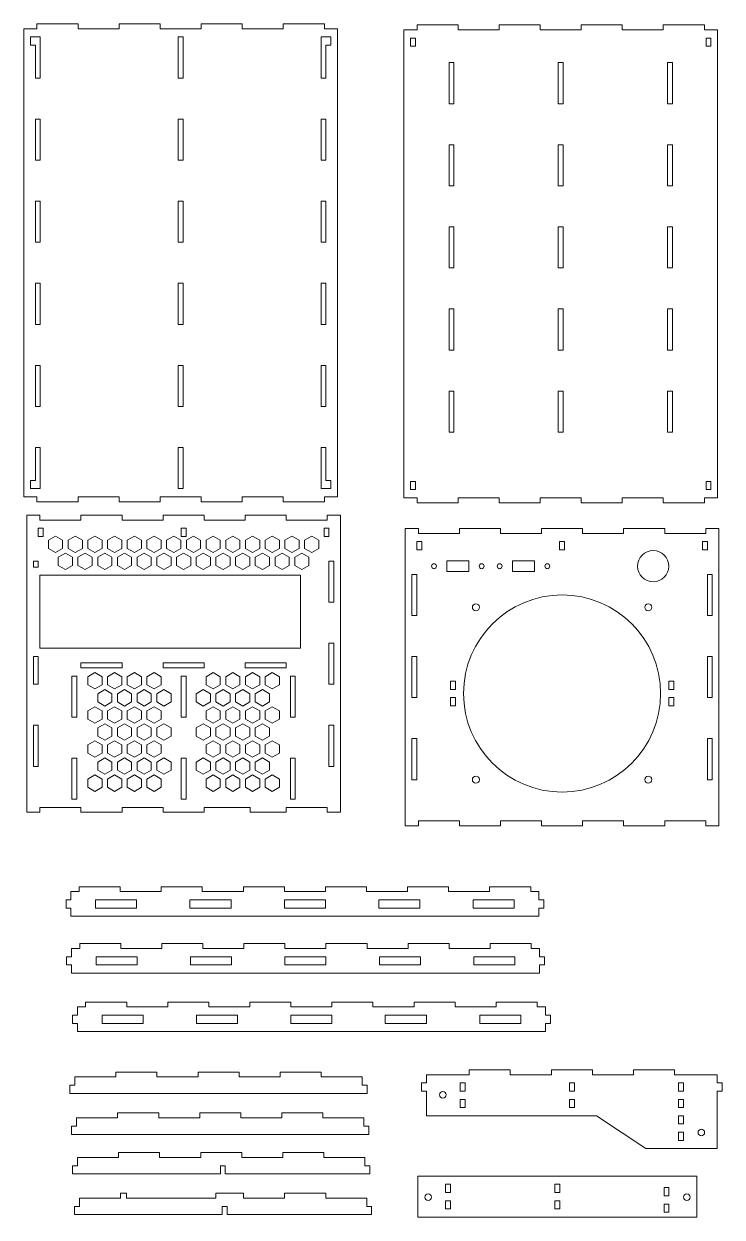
# Model space of a CAD drawing. Header units: millimetres. Extents: x 6 to 759, y 254 to 993.
# Drawn here: x 6 to 432, y 266 to 993 of the extents above; entities that cross this region are included whole.
import ezdxf

# ---------------------------------------------------------------- set-up
doc = ezdxf.new("R2010")
doc.units = ezdxf.units.MM

msp = doc.modelspace()

# ---------------------------------------------------------------- linework, layer by layer
at = {"color": 7, "linetype": 'Continuous', "lineweight": 15}
for p, q in [((14.31, 989.59), (6.31, 989.59)), ((6.31, 989.59), (6.31, 704.59)), ((14.31, 992.59), (14.31, 989.59)), ((39.31, 992.59), (14.31, 992.59)), ((39.31, 989.59), (39.31, 992.59)), ((64.31, 989.59), (39.31, 989.59)), ((64.31, 992.59), (64.31, 989.59)), ((89.31, 992.59), (64.31, 992.59)), ((89.31, 989.59), (89.31, 992.59)), ((114.31, 989.59), (89.31, 989.59)), ((114.31, 992.59), (114.31, 989.59)), ((139.31, 992.59), (114.31, 992.59)), ((139.31, 989.59), (139.31, 992.59)), ((164.31, 989.59), (139.31, 989.59)), ((164.31, 992.59), (164.31, 989.59)), ((189.31, 992.59), (164.31, 992.59)), ((189.31, 989.59), (189.31, 992.59)), ((197.31, 989.59), (189.31, 989.59)), ((197.31, 704.59), (197.31, 989.59)), ((245.74, 988.97), (237.74, 988.97)), ((237.74, 988.97), (237.74, 703.97)), ((245.74, 991.97), (245.74, 988.97)), ((270.74, 991.97), (245.74, 991.97)), ((270.74, 988.97), (270.74, 991.97)), ((295.74, 988.97), (270.74, 988.97)), ((295.74, 991.97), (295.74, 988.97)), ((320.74, 991.97), (295.74, 991.97)), ((320.74, 988.97), (320.74, 991.97)), ((345.74, 988.97), (320.74, 988.97)), ((345.74, 991.97), (345.74, 988.97)), ((370.74, 991.97), (345.74, 991.97)), ((370.74, 988.97), (370.74, 991.97)), ((395.74, 988.97), (370.74, 988.97)), ((395.74, 991.97), (395.74, 988.97)), ((420.74, 991.97), (395.74, 991.97)), ((420.74, 988.97), (420.74, 991.97)), ((428.74, 988.97), (420.74, 988.97)), ((428.74, 703.97), (428.74, 988.97)), ((10.31, 984.59), (16.31, 984.59)), ((10.31, 979.59), (10.31, 984.59)), ((16.31, 984.59), (16.31, 959.59)), ((100.31, 984.59), (103.31, 984.59)), ((100.31, 959.59), (100.31, 984.59)), ((103.31, 984.59), (103.31, 959.59)), ((187.31, 984.59), (193.31, 984.59)), ((187.31, 959.59), (187.31, 984.59)), ((193.31, 984.59), (193.31, 979.59)), ((241.74, 983.97), (244.74, 983.97)), ((241.74, 978.97), (241.74, 983.97)), ((244.74, 983.97), (244.74, 978.97)), ((421.74, 978.97), (421.74, 983.97)), ((421.74, 983.97), (424.74, 983.97)), ((424.74, 983.97), (424.74, 978.97)), ((13.31, 979.59), (10.31, 979.59)), ((13.31, 959.59), (13.31, 979.59)), ((190.31, 979.59), (190.31, 959.59)), ((193.31, 979.59), (190.31, 979.59)), ((244.74, 978.97), (241.74, 978.97)), ((424.74, 978.97), (421.74, 978.97)), ((265.24, 968.97), (268.24, 968.97)), ((265.24, 943.97), (265.24, 968.97)), ((268.24, 968.97), (268.24, 943.97)), ((331.74, 968.97), (334.74, 968.97)), ((331.74, 943.97), (331.74, 968.97)), ((334.74, 968.97), (334.74, 943.97)), ((398.24, 968.97), (401.24, 968.97)), ((398.24, 943.97), (398.24, 968.97)), ((401.24, 968.97), (401.24, 943.97)), ((16.31, 959.59), (13.31, 959.59)), ((103.31, 959.59), (100.31, 959.59)), ((190.31, 959.59), (187.31, 959.59)), ((268.24, 943.97), (265.24, 943.97)), ((334.74, 943.97), (331.74, 943.97)), ((401.24, 943.97), (398.24, 943.97)), ((13.31, 934.59), (16.31, 934.59)), ((13.31, 909.59), (13.31, 934.59)), ((16.31, 934.59), (16.31, 909.59)), ((100.31, 934.59), (103.31, 934.59)), ((100.31, 909.59), (100.31, 934.59)), ((103.31, 934.59), (103.31, 909.59)), ((187.31, 934.59), (190.31, 934.59)), ((187.31, 909.59), (187.31, 934.59)), ((190.31, 934.59), (190.31, 909.59)), ((265.24, 918.97), (268.24, 918.97)), ((265.24, 893.97), (265.24, 918.97)), ((268.24, 918.97), (268.24, 893.97)), ((331.74, 918.97), (334.74, 918.97)), ((331.74, 893.97), (331.74, 918.97)), ((334.74, 918.97), (334.74, 893.97)), ((398.24, 918.97), (401.24, 918.97)), ((398.24, 893.97), (398.24, 918.97)), ((401.24, 918.97), (401.24, 893.97)), ((16.31, 909.59), (13.31, 909.59)), ((103.31, 909.59), (100.31, 909.59)), ((190.31, 909.59), (187.31, 909.59)), ((268.24, 893.97), (265.24, 893.97)), ((334.74, 893.97), (331.74, 893.97)), ((401.24, 893.97), (398.24, 893.97)), ((13.31, 884.59), (16.31, 884.59)), ((13.31, 859.59), (13.31, 884.59)), ((16.31, 884.59), (16.31, 859.59)), ((100.31, 884.59), (103.31, 884.59)), ((100.31, 859.59), (100.31, 884.59)), ((103.31, 884.59), (103.31, 859.59)), ((187.31, 884.59), (190.31, 884.59)), ((187.31, 859.59), (187.31, 884.59)), ((190.31, 884.59), (190.31, 859.59)), ((265.24, 868.97), (268.24, 868.97)), ((265.24, 843.97), (265.24, 868.97)), ((268.24, 868.97), (268.24, 843.97)), ((331.74, 868.97), (334.74, 868.97)), ((331.74, 843.97), (331.74, 868.97)), ((334.74, 868.97), (334.74, 843.97)), ((398.24, 868.97), (401.24, 868.97)), ((398.24, 843.97), (398.24, 868.97)), ((401.24, 868.97), (401.24, 843.97)), ((16.31, 859.59), (13.31, 859.59)), ((103.31, 859.59), (100.31, 859.59)), ((190.31, 859.59), (187.31, 859.59)), ((268.24, 843.97), (265.24, 843.97)), ((334.74, 843.97), (331.74, 843.97)), ((401.24, 843.97), (398.24, 843.97)), ((13.31, 834.59), (16.31, 834.59)), ((13.31, 809.59), (13.31, 834.59)), ((16.31, 834.59), (16.31, 809.59)), ((100.31, 834.59), (103.31, 834.59)), ((100.31, 809.59), (100.31, 834.59)), ((103.31, 834.59), (103.31, 809.59)), ((187.31, 834.59), (190.31, 834.59)), ((187.31, 809.59), (187.31, 834.59)), ((190.31, 834.59), (190.31, 809.59)), ((265.24, 818.97), (268.24, 818.97)), ((265.24, 793.97), (265.24, 818.97)), ((268.24, 818.97), (268.24, 793.97)), ((331.74, 818.97), (334.74, 818.97)), ((331.74, 793.97), (331.74, 818.97)), ((334.74, 818.97), (334.74, 793.97)), ((398.24, 818.97), (401.24, 818.97)), ((398.24, 793.97), (398.24, 818.97)), ((401.24, 818.97), (401.24, 793.97)), ((16.31, 809.59), (13.31, 809.59)), ((103.31, 809.59), (100.31, 809.59)), ((190.31, 809.59), (187.31, 809.59)), ((268.24, 793.97), (265.24, 793.97)), ((334.74, 793.97), (331.74, 793.97)), ((401.24, 793.97), (398.24, 793.97)), ((13.31, 784.59), (16.31, 784.59)), ((13.31, 759.59), (13.31, 784.59)), ((16.31, 784.59), (16.31, 759.59)), ((100.31, 784.59), (103.31, 784.59)), ((100.31, 759.59), (100.31, 784.59)), ((103.31, 784.59), (103.31, 759.59)), ((187.31, 784.59), (190.31, 784.59)), ((187.31, 759.59), (187.31, 784.59)), ((190.31, 784.59), (190.31, 759.59)), ((265.24, 768.97), (268.24, 768.97)), ((265.24, 743.97), (265.24, 768.97)), ((268.24, 768.97), (268.24, 743.97)), ((331.74, 768.97), (334.74, 768.97)), ((331.74, 743.97), (331.74, 768.97)), ((334.74, 768.97), (334.74, 743.97)), ((398.24, 768.97), (401.24, 768.97)), ((398.24, 743.97), (398.24, 768.97)), ((401.24, 768.97), (401.24, 743.97)), ((16.31, 759.59), (13.31, 759.59)), ((103.31, 759.59), (100.31, 759.59)), ((190.31, 759.59), (187.31, 759.59)), ((268.24, 743.97), (265.24, 743.97)), ((334.74, 743.97), (331.74, 743.97)), ((401.24, 743.97), (398.24, 743.97)), ((13.31, 734.59), (16.31, 734.59)), ((13.31, 714.59), (13.31, 734.59)), ((16.31, 734.59), (16.31, 709.59)), ((100.31, 734.59), (103.31, 734.59)), ((100.31, 709.59), (100.31, 734.59)), ((103.31, 734.59), (103.31, 709.59)), ((187.31, 734.59), (190.31, 734.59)), ((187.31, 709.59), (187.31, 734.59)), ((190.31, 734.59), (190.31, 714.59)), ((10.31, 709.59), (10.31, 714.59)), ((10.31, 714.59), (13.31, 714.59)), ((190.31, 714.59), (193.31, 714.59)), ((193.31, 714.59), (193.31, 709.59)), ((241.74, 713.97), (244.74, 713.97)), ((241.74, 708.97), (241.74, 713.97)), ((244.74, 713.97), (244.74, 708.97)), ((421.74, 713.97), (424.74, 713.97)), ((421.74, 708.97), (421.74, 713.97)), ((424.74, 713.97), (424.74, 708.97)), ((16.31, 709.59), (10.31, 709.59)), ((103.31, 709.59), (100.31, 709.59)), ((193.31, 709.59), (187.31, 709.59)), ((244.74, 708.97), (241.74, 708.97)), ((424.74, 708.97), (421.74, 708.97)), ((6.31, 704.59), (14.31, 704.59)), ((14.31, 704.59), (14.31, 701.59)), ((14.31, 701.59), (39.31, 701.59)), ((39.31, 704.59), (64.31, 704.59)), ((39.31, 701.59), (39.31, 704.59)), ((64.31, 704.59), (64.31, 701.59)), ((64.31, 701.59), (89.31, 701.59)), ((89.31, 704.59), (114.31, 704.59)), ((89.31, 701.59), (89.31, 704.59)), ((114.31, 704.59), (114.31, 701.59)), ((114.31, 701.59), (139.31, 701.59)), ((139.31, 704.59), (164.31, 704.59)), ((139.31, 701.59), (139.31, 704.59)), ((164.31, 704.59), (164.31, 701.59)), ((164.31, 701.59), (189.31, 701.59)), ((189.31, 704.59), (197.31, 704.59)), ((189.31, 701.59), (189.31, 704.59)), ((237.74, 703.97), (245.74, 703.97)), ((245.74, 703.97), (245.74, 700.97)), ((245.74, 700.97), (270.74, 700.97)), ((270.74, 703.97), (295.74, 703.97)), ((270.74, 700.97), (270.74, 703.97)), ((295.74, 703.97), (295.74, 700.97)), ((295.74, 700.97), (320.74, 700.97)), ((320.74, 703.97), (345.74, 703.97)), ((320.74, 700.97), (320.74, 703.97)), ((345.74, 703.97), (345.74, 700.97)), ((345.74, 700.97), (370.74, 700.97)), ((370.74, 703.97), (395.74, 703.97)), ((370.74, 700.97), (370.74, 703.97)), ((395.74, 703.97), (395.74, 700.97)), ((395.74, 700.97), (420.74, 700.97)), ((420.74, 703.97), (428.74, 703.97)), ((420.74, 700.97), (420.74, 703.97)), ((8.1, 693.42), (8.1, 512.42)), ((16.1, 693.42), (8.1, 693.42)), ((16.1, 690.42), (16.1, 693.42)), ((41.1, 690.42), (16.1, 690.42)), ((41.1, 693.42), (41.1, 690.42)), ((66.1, 693.42), (41.1, 693.42)), ((66.1, 690.42), (66.1, 693.42)), ((91.1, 690.42), (66.1, 690.42)), ((91.1, 693.42), (91.1, 690.42)), ((116.1, 693.42), (91.1, 693.42)), ((116.1, 690.42), (116.1, 693.42)), ((141.1, 690.42), (116.1, 690.42)), ((141.1, 693.42), (141.1, 690.42)), ((166.1, 693.42), (141.1, 693.42)), ((166.1, 690.42), (166.1, 693.42)), ((191.1, 690.42), (166.1, 690.42)), ((191.1, 693.42), (191.1, 690.42)), ((199.1, 693.42), (191.1, 693.42)), ((199.1, 512.42), (199.1, 693.42)), ((15.1, 685.42), (18.1, 685.42)), ((15.1, 680.42), (15.1, 685.42)), ((18.1, 685.42), (18.1, 680.42)), ((102.1, 680.42), (102.1, 685.42)), ((102.1, 685.42), (105.1, 685.42)), ((105.1, 685.42), (105.1, 680.42)), ((189.1, 685.42), (192.1, 685.42)), ((189.1, 680.42), (189.1, 685.42)), ((192.1, 685.42), (192.1, 680.42)), ((246.58, 685.28), (238.58, 685.28)), ((238.58, 685.28), (238.58, 504.28)), ((246.58, 682.28), (246.58, 685.28)), ((271.58, 685.28), (271.58, 682.28)), ((296.58, 685.28), (271.58, 685.28)), ((296.58, 682.28), (296.58, 685.28)), ((321.58, 685.28), (321.58, 682.28)), ((346.58, 685.28), (321.58, 685.28)), ((346.58, 682.28), (346.58, 685.28)), ((371.58, 685.28), (371.58, 682.28)), ((396.58, 685.28), (371.58, 685.28)), ((396.58, 682.28), (396.58, 685.28)), ((421.58, 685.28), (421.58, 682.28)), ((429.58, 685.28), (421.58, 685.28)), ((429.58, 504.28), (429.58, 685.28)), ((18.1, 680.42), (15.1, 680.42)), ((21.27, 678.16), (25.6, 680.66)), ((21.27, 673.16), (21.27, 678.16)), ((25.6, 680.66), (29.93, 678.16)), ((29.93, 678.16), (29.93, 673.16)), ((33.27, 678.16), (37.6, 680.66)), ((33.27, 673.16), (33.27, 678.16)), ((37.6, 680.66), (41.93, 678.16)), ((41.93, 678.16), (41.93, 673.16)), ((45.27, 678.16), (49.6, 680.66)), ((45.27, 673.16), (45.27, 678.16)), ((49.6, 680.66), (53.93, 678.16)), ((53.93, 678.16), (53.93, 673.16)), ((57.27, 678.16), (61.6, 680.66)), ((57.27, 673.16), (57.27, 678.16)), ((61.6, 680.66), (65.93, 678.16)), ((65.93, 678.16), (65.93, 673.16)), ((69.27, 678.16), (73.6, 680.66)), ((69.27, 673.16), (69.27, 678.16)), ((73.6, 680.66), (77.93, 678.16)), ((77.93, 678.16), (77.93, 673.16)), ((81.27, 678.16), (85.6, 680.66)), ((81.27, 673.16), (81.27, 678.16)), ((85.6, 680.66), (89.93, 678.16)), ((89.93, 678.16), (89.93, 673.16)), ((93.27, 678.16), (97.6, 680.66)), ((93.27, 673.16), (93.27, 678.16)), ((97.6, 680.66), (101.93, 678.16)), ((101.93, 678.16), (101.93, 673.16)), ((105.1, 680.42), (102.1, 680.42)), ((105.27, 678.16), (109.6, 680.66)), ((105.27, 673.16), (105.27, 678.16)), ((109.6, 680.66), (113.93, 678.16)), ((113.93, 678.16), (113.93, 673.16)), ((117.27, 678.16), (121.6, 680.66)), ((117.27, 673.16), (117.27, 678.16)), ((121.6, 680.66), (125.93, 678.16)), ((125.93, 678.16), (125.93, 673.16)), ((129.27, 678.16), (133.6, 680.66)), ((129.27, 673.16), (129.27, 678.16)), ((133.6, 680.66), (137.93, 678.16)), ((137.93, 678.16), (137.93, 673.16)), ((141.27, 678.16), (145.6, 680.66)), ((141.27, 673.16), (141.27, 678.16)), ((145.6, 680.66), (149.93, 678.16)), ((149.93, 678.16), (149.93, 673.16)), ((153.27, 678.16), (157.6, 680.66)), ((153.27, 673.16), (153.27, 678.16)), ((157.6, 680.66), (161.93, 678.16)), ((161.93, 678.16), (161.93, 673.16)), ((165.27, 678.16), (169.6, 680.66)), ((165.27, 673.16), (165.27, 678.16)), ((169.6, 680.66), (173.93, 678.16)), ((173.93, 678.16), (173.93, 673.16)), ((177.27, 678.16), (181.6, 680.66)), ((177.27, 673.16), (177.27, 678.16)), ((181.6, 680.66), (185.93, 678.16)), ((185.93, 678.16), (185.93, 673.16)), ((192.1, 680.42), (189.1, 680.42)), ((245.58, 677.28), (248.58, 677.28)), ((245.58, 672.28), (245.58, 677.28)), ((271.58, 682.28), (246.58, 682.28)), ((248.58, 677.28), (248.58, 672.28)), ((321.58, 682.28), (296.58, 682.28)), ((332.58, 677.28), (335.58, 677.28)), ((332.58, 672.28), (332.58, 677.28)), ((335.58, 677.28), (335.58, 672.28)), ((371.58, 682.28), (346.58, 682.28)), ((421.58, 682.28), (396.58, 682.28)), ((419.58, 677.28), (422.58, 677.28)), ((419.58, 672.28), (419.58, 677.28)), ((422.58, 677.28), (422.58, 672.28)), ((25.6, 670.66), (21.27, 673.16)), ((29.93, 673.16), (25.6, 670.66)), ((27.27, 667.77), (31.6, 670.27)), ((31.6, 670.27), (35.93, 667.77)), ((37.6, 670.66), (33.27, 673.16)), ((41.93, 673.16), (37.6, 670.66)), ((39.27, 667.77), (43.6, 670.27)), ((43.6, 670.27), (47.93, 667.77)), ((49.6, 670.66), (45.27, 673.16)), ((53.93, 673.16), (49.6, 670.66)), ((51.27, 667.77), (55.6, 670.27)), ((55.6, 670.27), (59.93, 667.77)), ((61.6, 670.66), (57.27, 673.16)), ((65.93, 673.16), (61.6, 670.66)), ((63.27, 667.77), (67.6, 670.27)), ((67.6, 670.27), (71.93, 667.77)), ((73.6, 670.66), (69.27, 673.16)), ((77.93, 673.16), (73.6, 670.66)), ((75.27, 667.77), (79.6, 670.27)), ((79.6, 670.27), (83.93, 667.77)), ((85.6, 670.66), (81.27, 673.16)), ((89.93, 673.16), (85.6, 670.66)), ((87.27, 667.77), (91.6, 670.27)), ((91.6, 670.27), (95.93, 667.77)), ((97.6, 670.66), (93.27, 673.16)), ((101.93, 673.16), (97.6, 670.66)), ((99.27, 667.77), (103.6, 670.27)), ((103.6, 670.27), (107.93, 667.77)), ((109.6, 670.66), (105.27, 673.16)), ((113.93, 673.16), (109.6, 670.66)), ((111.27, 667.77), (115.6, 670.27)), ((115.6, 670.27), (119.93, 667.77)), ((121.6, 670.66), (117.27, 673.16)), ((125.93, 673.16), (121.6, 670.66)), ((123.27, 667.77), (127.6, 670.27)), ((127.6, 670.27), (131.93, 667.77)), ((133.6, 670.66), (129.27, 673.16)), ((137.93, 673.16), (133.6, 670.66)), ((135.27, 667.77), (139.6, 670.27)), ((139.6, 670.27), (143.93, 667.77)), ((145.6, 670.66), (141.27, 673.16)), ((149.93, 673.16), (145.6, 670.66)), ((147.27, 667.77), (151.6, 670.27)), ((151.6, 670.27), (155.93, 667.77)), ((157.6, 670.66), (153.27, 673.16)), ((161.93, 673.16), (157.6, 670.66)), ((159.27, 667.77), (163.6, 670.27)), ((163.6, 670.27), (167.93, 667.77)), ((169.6, 670.66), (165.27, 673.16)), ((173.93, 673.16), (169.6, 670.66)), ((171.27, 667.77), (175.6, 670.27)), ((175.6, 670.27), (179.93, 667.77)), ((181.6, 670.66), (177.27, 673.16)), ((185.93, 673.16), (181.6, 670.66)), ((248.58, 672.28), (245.58, 672.28)), ((335.58, 672.28), (332.58, 672.28)), ((422.58, 672.28), (419.58, 672.28)), ((12.1, 665.42), (15.1, 665.42)), ((12.1, 661.75), (12.1, 665.42)), ((15.1, 661.75), (12.1, 661.75)), ((15.1, 665.42), (15.1, 661.75)), ((27.27, 662.77), (27.27, 667.77)), ((31.6, 660.27), (27.27, 662.77)), ((35.93, 662.77), (31.6, 660.27)), ((35.93, 667.77), (35.93, 662.77)), ((39.27, 662.77), (39.27, 667.77)), ((43.6, 660.27), (39.27, 662.77)), ((47.93, 662.77), (43.6, 660.27)), ((47.93, 667.77), (47.93, 662.77)), ((51.27, 662.77), (51.27, 667.77)), ((55.6, 660.27), (51.27, 662.77)), ((59.93, 662.77), (55.6, 660.27)), ((59.93, 667.77), (59.93, 662.77)), ((63.27, 662.77), (63.27, 667.77)), ((67.6, 660.27), (63.27, 662.77)), ((71.93, 662.77), (67.6, 660.27)), ((71.93, 667.77), (71.93, 662.77)), ((75.27, 662.77), (75.27, 667.77)), ((79.6, 660.27), (75.27, 662.77)), ((83.93, 662.77), (79.6, 660.27)), ((83.93, 667.77), (83.93, 662.77)), ((87.27, 662.77), (87.27, 667.77)), ((91.6, 660.27), (87.27, 662.77)), ((95.93, 662.77), (91.6, 660.27)), ((95.93, 667.77), (95.93, 662.77)), ((99.27, 662.77), (99.27, 667.77)), ((103.6, 660.27), (99.27, 662.77)), ((107.93, 662.77), (103.6, 660.27)), ((107.93, 667.77), (107.93, 662.77)), ((111.27, 662.77), (111.27, 667.77)), ((115.6, 660.27), (111.27, 662.77)), ((119.93, 662.77), (115.6, 660.27)), ((119.93, 667.77), (119.93, 662.77)), ((123.27, 662.77), (123.27, 667.77)), ((127.6, 660.27), (123.27, 662.77)), ((131.93, 662.77), (127.6, 660.27)), ((131.93, 667.77), (131.93, 662.77)), ((135.27, 662.77), (135.27, 667.77)), ((139.6, 660.27), (135.27, 662.77)), ((143.93, 662.77), (139.6, 660.27)), ((143.93, 667.77), (143.93, 662.77)), ((147.27, 662.77), (147.27, 667.77)), ((151.6, 660.27), (147.27, 662.77)), ((155.93, 662.77), (151.6, 660.27)), ((155.93, 667.77), (155.93, 662.77)), ((159.27, 662.77), (159.27, 667.77)), ((163.6, 660.27), (159.27, 662.77)), ((167.93, 662.77), (163.6, 660.27)), ((167.93, 667.77), (167.93, 662.77)), ((171.27, 662.77), (171.27, 667.77)), ((175.6, 660.27), (171.27, 662.77)), ((179.93, 662.77), (175.6, 660.27)), ((179.93, 667.77), (179.93, 662.77)), ((192.1, 640.42), (192.1, 665.42)), ((192.1, 665.42), (195.1, 665.42)), ((195.1, 665.42), (195.1, 640.42)), ((263.83, 665.53), (277.33, 665.53)), ((263.83, 659.03), (263.83, 665.53)), ((277.33, 665.53), (277.33, 659.03)), ((303.83, 665.53), (317.33, 665.53)), ((303.83, 659.03), (303.83, 665.53)), ((317.33, 665.53), (317.33, 659.03)), ((15.98, 612.3), (15.98, 656.75)), ((15.98, 656.75), (174.73, 656.75)), ((174.73, 656.75), (174.73, 612.3)), ((242.58, 657.28), (245.58, 657.28)), ((242.58, 632.28), (242.58, 657.28)), ((245.58, 657.28), (245.58, 632.28)), ((277.33, 659.03), (263.83, 659.03)), ((317.33, 659.03), (303.83, 659.03)), ((422.58, 632.28), (422.58, 657.28)), ((422.58, 657.28), (425.58, 657.28)), ((425.58, 657.28), (425.58, 632.28)), ((195.1, 640.42), (192.1, 640.42)), ((245.58, 632.28), (242.58, 632.28)), ((425.58, 632.28), (422.58, 632.28)), ((174.73, 612.3), (15.98, 612.3)), ((192.1, 615.42), (195.1, 615.42)), ((192.1, 590.42), (192.1, 615.42)), ((195.1, 615.42), (195.1, 590.42)), ((12.1, 607.3), (15.1, 607.3)), ((12.1, 590.42), (12.1, 607.3)), ((15.1, 607.3), (15.1, 590.42)), ((41.1, 603.42), (66.1, 603.42)), ((41.1, 600.42), (41.1, 603.42)), ((66.1, 603.42), (66.1, 600.42)), ((91.1, 603.42), (116.1, 603.42)), ((91.1, 600.42), (91.1, 603.42)), ((116.1, 603.42), (116.1, 600.42)), ((141.1, 603.42), (166.1, 603.42)), ((141.1, 600.42), (141.1, 603.42)), ((166.1, 603.42), (166.1, 600.42)), ((242.58, 607.28), (245.58, 607.28)), ((242.58, 582.28), (242.58, 607.28)), ((245.58, 607.28), (245.58, 582.28)), ((422.58, 607.28), (425.58, 607.28)), ((422.58, 582.28), (422.58, 607.28)), ((425.58, 607.28), (425.58, 582.28)), ((66.1, 600.42), (41.1, 600.42)), ((45.27, 595.02), (49.6, 597.52)), ((49.6, 597.52), (53.93, 595.02)), ((57.27, 595.02), (61.6, 597.52)), ((61.6, 597.52), (65.93, 595.02)), ((69.27, 595.02), (73.6, 597.52)), ((73.6, 597.52), (77.93, 595.02)), ((81.27, 595.02), (85.6, 597.52)), ((85.6, 597.52), (89.93, 595.02)), ((116.1, 600.42), (91.1, 600.42)), ((117.27, 595.02), (121.6, 597.52)), ((121.6, 597.52), (125.93, 595.02)), ((129.27, 595.02), (133.6, 597.52)), ((133.6, 597.52), (137.93, 595.02)), ((166.1, 600.42), (141.1, 600.42)), ((141.27, 595.02), (145.6, 597.52)), ((145.6, 597.52), (149.93, 595.02)), ((153.27, 595.02), (157.6, 597.52)), ((157.6, 597.52), (161.93, 595.02)), ((15.1, 590.42), (12.1, 590.42)), ((35.6, 570.42), (35.6, 595.42)), ((35.6, 595.42), (38.6, 595.42)), ((38.6, 595.42), (38.6, 570.42)), ((45.27, 590.02), (45.27, 595.02)), ((49.6, 587.52), (45.27, 590.02)), ((53.93, 590.02), (49.6, 587.52)), ((53.93, 595.02), (53.93, 590.02)), ((57.27, 590.02), (57.27, 595.02)), ((61.6, 587.52), (57.27, 590.02)), ((65.93, 590.02), (61.6, 587.52)), ((65.93, 595.02), (65.93, 590.02)), ((69.27, 590.02), (69.27, 595.02)), ((73.6, 587.52), (69.27, 590.02)), ((77.93, 590.02), (73.6, 587.52)), ((77.93, 595.02), (77.93, 590.02)), ((81.27, 590.02), (81.27, 595.02)), ((85.6, 587.52), (81.27, 590.02)), ((89.93, 590.02), (85.6, 587.52)), ((89.93, 595.02), (89.93, 590.02)), ((102.1, 595.42), (105.1, 595.42)), ((102.1, 570.42), (102.1, 595.42)), ((105.1, 595.42), (105.1, 570.42)), ((117.27, 590.02), (117.27, 595.02)), ((121.6, 587.52), (117.27, 590.02)), ((125.93, 590.02), (121.6, 587.52)), ((125.93, 595.02), (125.93, 590.02)), ((129.27, 590.02), (129.27, 595.02)), ((133.6, 587.52), (129.27, 590.02)), ((137.93, 590.02), (133.6, 587.52)), ((137.93, 595.02), (137.93, 590.02)), ((141.27, 590.02), (141.27, 595.02)), ((145.6, 587.52), (141.27, 590.02)), ((149.93, 590.02), (145.6, 587.52)), ((149.93, 595.02), (149.93, 590.02)), ((153.27, 590.02), (153.27, 595.02)), ((157.6, 587.52), (153.27, 590.02)), ((161.93, 590.02), (157.6, 587.52)), ((161.93, 595.02), (161.93, 590.02)), ((168.6, 595.42), (171.6, 595.42)), ((168.6, 570.42), (168.6, 595.42)), ((171.6, 595.42), (171.6, 570.42)), ((195.1, 590.42), (192.1, 590.42)), ((266.08, 587.28), (266.08, 592.28)), ((266.08, 592.28), (269.08, 592.28)), ((269.08, 592.28), (269.08, 587.28)), ((399.08, 592.28), (402.08, 592.28)), ((399.08, 587.28), (399.08, 592.28)), ((402.08, 592.28), (402.08, 587.28)), ((51.27, 584.63), (55.6, 587.13)), ((51.27, 579.63), (51.27, 584.63)), ((55.6, 587.13), (59.93, 584.63)), ((59.93, 584.63), (59.93, 579.63)), ((63.27, 584.63), (67.6, 587.13)), ((63.27, 579.63), (63.27, 584.63)), ((67.6, 587.13), (71.93, 584.63)), ((71.93, 584.63), (71.93, 579.63)), ((75.27, 584.63), (79.6, 587.13)), ((75.27, 579.63), (75.27, 584.63)), ((79.6, 587.13), (83.93, 584.63)), ((83.93, 584.63), (83.93, 579.63)), ((87.27, 584.63), (91.6, 587.13)), ((87.27, 579.63), (87.27, 584.63)), ((91.6, 587.13), (95.93, 584.63)), ((95.93, 584.63), (95.93, 579.63)), ((111.27, 584.63), (115.6, 587.13)), ((111.27, 579.63), (111.27, 584.63)), ((115.6, 587.13), (119.93, 584.63)), ((119.93, 584.63), (119.93, 579.63)), ((123.27, 584.63), (127.6, 587.13)), ((123.27, 579.63), (123.27, 584.63)), ((127.6, 587.13), (131.93, 584.63)), ((131.93, 584.63), (131.93, 579.63)), ((135.27, 584.63), (139.6, 587.13)), ((135.27, 579.63), (135.27, 584.63)), ((139.6, 587.13), (143.93, 584.63)), ((143.93, 584.63), (143.93, 579.63)), ((147.27, 584.63), (151.6, 587.13)), ((147.27, 579.63), (147.27, 584.63)), ((151.6, 587.13), (155.93, 584.63)), ((155.93, 584.63), (155.93, 579.63)), ((245.58, 582.28), (242.58, 582.28)), ((269.08, 587.28), (266.08, 587.28)), ((266.08, 577.28), (266.08, 582.28)), ((266.08, 582.28), (269.08, 582.28)), ((269.08, 582.28), (269.08, 577.28)), ((402.08, 587.28), (399.08, 587.28)), ((399.08, 582.28), (402.08, 582.28)), ((399.08, 577.28), (399.08, 582.28)), ((402.08, 582.28), (402.08, 577.28)), ((425.58, 582.28), (422.58, 582.28)), ((45.27, 574.24), (49.6, 576.74)), ((45.27, 569.24), (45.27, 574.24)), ((49.6, 576.74), (53.93, 574.24)), ((55.6, 577.13), (51.27, 579.63)), ((53.93, 574.24), (53.93, 569.24)), ((59.93, 579.63), (55.6, 577.13)), ((57.27, 574.24), (61.6, 576.74)), ((57.27, 569.24), (57.27, 574.24)), ((61.6, 576.74), (65.93, 574.24)), ((67.6, 577.13), (63.27, 579.63)), ((65.93, 574.24), (65.93, 569.24)), ((71.93, 579.63), (67.6, 577.13)), ((69.27, 574.24), (73.6, 576.74)), ((69.27, 569.24), (69.27, 574.24)), ((73.6, 576.74), (77.93, 574.24)), ((79.6, 577.13), (75.27, 579.63)), ((77.93, 574.24), (77.93, 569.24)), ((83.93, 579.63), (79.6, 577.13)), ((81.27, 574.24), (85.6, 576.74)), ((81.27, 569.24), (81.27, 574.24)), ((85.6, 576.74), (89.93, 574.24)), ((91.6, 577.13), (87.27, 579.63)), ((89.93, 574.24), (89.93, 569.24)), ((95.93, 579.63), (91.6, 577.13)), ((115.6, 577.13), (111.27, 579.63)), ((119.93, 579.63), (115.6, 577.13)), ((117.27, 574.24), (121.6, 576.74)), ((117.27, 569.24), (117.27, 574.24)), ((121.6, 576.74), (125.93, 574.24)), ((127.6, 577.13), (123.27, 579.63)), ((125.93, 574.24), (125.93, 569.24)), ((131.93, 579.63), (127.6, 577.13)), ((129.27, 574.24), (133.6, 576.74)), ((129.27, 569.24), (129.27, 574.24)), ((133.6, 576.74), (137.93, 574.24)), ((139.6, 577.13), (135.27, 579.63)), ((137.93, 574.24), (137.93, 569.24)), ((143.93, 579.63), (139.6, 577.13)), ((141.27, 574.24), (145.6, 576.74)), ((141.27, 569.24), (141.27, 574.24)), ((145.6, 576.74), (149.93, 574.24)), ((151.6, 577.13), (147.27, 579.63)), ((149.93, 574.24), (149.93, 569.24)), ((155.93, 579.63), (151.6, 577.13)), ((153.27, 574.24), (157.6, 576.74)), ((153.27, 569.24), (153.27, 574.24)), ((157.6, 576.74), (161.93, 574.24)), ((161.93, 574.24), (161.93, 569.24)), ((269.08, 577.28), (266.08, 577.28)), ((402.08, 577.28), (399.08, 577.28)), ((38.6, 570.42), (35.6, 570.42)), ((49.6, 566.74), (45.27, 569.24)), ((53.93, 569.24), (49.6, 566.74)), ((61.6, 566.74), (57.27, 569.24)), ((65.93, 569.24), (61.6, 566.74)), ((73.6, 566.74), (69.27, 569.24)), ((77.93, 569.24), (73.6, 566.74)), ((85.6, 566.74), (81.27, 569.24)), ((89.93, 569.24), (85.6, 566.74)), ((105.1, 570.42), (102.1, 570.42)), ((121.6, 566.74), (117.27, 569.24)), ((125.93, 569.24), (121.6, 566.74)), ((133.6, 566.74), (129.27, 569.24)), ((137.93, 569.24), (133.6, 566.74)), ((145.6, 566.74), (141.27, 569.24)), ((149.93, 569.24), (145.6, 566.74)), ((157.6, 566.74), (153.27, 569.24)), ((161.93, 569.24), (157.6, 566.74)), ((171.6, 570.42), (168.6, 570.42)), ((12.1, 565.42), (15.1, 565.42)), ((12.1, 540.42), (12.1, 565.42)), ((15.1, 565.42), (15.1, 540.42)), ((51.27, 563.85), (55.6, 566.35)), ((51.27, 558.85), (51.27, 563.85)), ((55.6, 566.35), (59.93, 563.85)), ((59.93, 563.85), (59.93, 558.85)), ((63.27, 563.85), (67.6, 566.35)), ((63.27, 558.85), (63.27, 563.85)), ((67.6, 566.35), (71.93, 563.85)), ((71.93, 563.85), (71.93, 558.85)), ((75.27, 563.85), (79.6, 566.35)), ((75.27, 558.85), (75.27, 563.85)), ((79.6, 566.35), (83.93, 563.85)), ((83.93, 563.85), (83.93, 558.85)), ((87.27, 563.85), (91.6, 566.35)), ((87.27, 558.85), (87.27, 563.85)), ((91.6, 566.35), (95.93, 563.85)), ((95.93, 563.85), (95.93, 558.85)), ((111.27, 563.85), (115.6, 566.35)), ((111.27, 558.85), (111.27, 563.85)), ((115.6, 566.35), (119.93, 563.85)), ((119.93, 563.85), (119.93, 558.85)), ((123.27, 563.85), (127.6, 566.35)), ((123.27, 558.85), (123.27, 563.85)), ((127.6, 566.35), (131.93, 563.85)), ((131.93, 563.85), (131.93, 558.85)), ((135.27, 563.85), (139.6, 566.35)), ((135.27, 558.85), (135.27, 563.85)), ((139.6, 566.35), (143.93, 563.85)), ((143.93, 563.85), (143.93, 558.85)), ((147.27, 563.85), (151.6, 566.35)), ((147.27, 558.85), (147.27, 563.85)), ((151.6, 566.35), (155.93, 563.85)), ((155.93, 563.85), (155.93, 558.85)), ((192.1, 565.42), (195.1, 565.42)), ((192.1, 540.42), (192.1, 565.42)), ((195.1, 565.42), (195.1, 540.42)), ((45.27, 553.46), (49.6, 555.96)), ((45.27, 548.46), (45.27, 553.46)), ((49.6, 555.96), (53.93, 553.46)), ((55.6, 556.35), (51.27, 558.85)), ((53.93, 553.46), (53.93, 548.46)), ((59.93, 558.85), (55.6, 556.35)), ((57.27, 553.46), (61.6, 555.96)), ((57.27, 548.46), (57.27, 553.46)), ((61.6, 555.96), (65.93, 553.46)), ((67.6, 556.35), (63.27, 558.85)), ((65.93, 553.46), (65.93, 548.46)), ((71.93, 558.85), (67.6, 556.35)), ((69.27, 553.46), (73.6, 555.96)), ((69.27, 548.46), (69.27, 553.46)), ((73.6, 555.96), (77.93, 553.46)), ((79.6, 556.35), (75.27, 558.85)), ((77.93, 553.46), (77.93, 548.46)), ((83.93, 558.85), (79.6, 556.35)), ((81.27, 553.46), (85.6, 555.96)), ((81.27, 548.46), (81.27, 553.46)), ((85.6, 555.96), (89.93, 553.46)), ((91.6, 556.35), (87.27, 558.85)), ((89.93, 553.46), (89.93, 548.46)), ((95.93, 558.85), (91.6, 556.35)), ((115.6, 556.35), (111.27, 558.85)), ((119.93, 558.85), (115.6, 556.35)), ((117.27, 553.46), (121.6, 555.96)), ((117.27, 548.46), (117.27, 553.46)), ((121.6, 555.96), (125.93, 553.46)), ((127.6, 556.35), (123.27, 558.85)), ((125.93, 553.46), (125.93, 548.46)), ((131.93, 558.85), (127.6, 556.35)), ((129.27, 553.46), (133.6, 555.96)), ((129.27, 548.46), (129.27, 553.46)), ((133.6, 555.96), (137.93, 553.46)), ((139.6, 556.35), (135.27, 558.85)), ((137.93, 553.46), (137.93, 548.46)), ((143.93, 558.85), (139.6, 556.35)), ((141.27, 553.46), (145.6, 555.96)), ((141.27, 548.46), (141.27, 553.46)), ((145.6, 555.96), (149.93, 553.46)), ((151.6, 556.35), (147.27, 558.85)), ((149.93, 553.46), (149.93, 548.46)), ((155.93, 558.85), (151.6, 556.35)), ((153.27, 553.46), (157.6, 555.96)), ((153.27, 548.46), (153.27, 553.46)), ((157.6, 555.96), (161.93, 553.46)), ((161.93, 553.46), (161.93, 548.46)), ((242.58, 557.28), (245.58, 557.28)), ((242.58, 532.28), (242.58, 557.28)), ((245.58, 557.28), (245.58, 532.28)), ((422.58, 557.28), (425.58, 557.28)), ((422.58, 532.28), (422.58, 557.28)), ((425.58, 557.28), (425.58, 532.28)), ((35.6, 520.42), (35.6, 545.42)), ((35.6, 545.42), (38.6, 545.42)), ((38.6, 545.42), (38.6, 520.42)), ((49.6, 545.96), (45.27, 548.46)), ((53.93, 548.46), (49.6, 545.96)), ((51.27, 543.06), (55.6, 545.56)), ((55.6, 545.56), (59.93, 543.06)), ((61.6, 545.96), (57.27, 548.46)), ((65.93, 548.46), (61.6, 545.96)), ((63.27, 543.06), (67.6, 545.56)), ((67.6, 545.56), (71.93, 543.06)), ((73.6, 545.96), (69.27, 548.46)), ((77.93, 548.46), (73.6, 545.96)), ((75.27, 543.06), (79.6, 545.56)), ((79.6, 545.56), (83.93, 543.06)), ((85.6, 545.96), (81.27, 548.46)), ((89.93, 548.46), (85.6, 545.96)), ((87.27, 543.06), (91.6, 545.56)), ((91.6, 545.56), (95.93, 543.06)), ((102.1, 545.42), (105.1, 545.42)), ((102.1, 520.42), (102.1, 545.42)), ((105.1, 545.42), (105.1, 520.42)), ((111.27, 543.06), (115.6, 545.56)), ((115.6, 545.56), (119.93, 543.06)), ((121.6, 545.96), (117.27, 548.46)), ((125.93, 548.46), (121.6, 545.96)), ((123.27, 543.06), (127.6, 545.56)), ((127.6, 545.56), (131.93, 543.06)), ((133.6, 545.96), (129.27, 548.46)), ((137.93, 548.46), (133.6, 545.96)), ((135.27, 543.06), (139.6, 545.56)), ((139.6, 545.56), (143.93, 543.06)), ((145.6, 545.96), (141.27, 548.46)), ((149.93, 548.46), (145.6, 545.96)), ((147.27, 543.06), (151.6, 545.56)), ((151.6, 545.56), (155.93, 543.06)), ((157.6, 545.96), (153.27, 548.46)), ((161.93, 548.46), (157.6, 545.96)), ((168.6, 545.42), (171.6, 545.42)), ((168.6, 520.42), (168.6, 545.42)), ((171.6, 545.42), (171.6, 520.42)), ((15.1, 540.42), (12.1, 540.42)), ((51.27, 538.06), (51.27, 543.06)), ((55.6, 535.56), (51.27, 538.06)), ((59.93, 538.06), (55.6, 535.56)), ((59.93, 543.06), (59.93, 538.06)), ((63.27, 538.06), (63.27, 543.06)), ((67.6, 535.56), (63.27, 538.06)), ((71.93, 538.06), (67.6, 535.56)), ((71.93, 543.06), (71.93, 538.06)), ((75.27, 538.06), (75.27, 543.06)), ((79.6, 535.56), (75.27, 538.06)), ((83.93, 538.06), (79.6, 535.56)), ((83.93, 543.06), (83.93, 538.06)), ((87.27, 538.06), (87.27, 543.06)), ((91.6, 535.56), (87.27, 538.06)), ((95.93, 538.06), (91.6, 535.56)), ((95.93, 543.06), (95.93, 538.06)), ((111.27, 538.06), (111.27, 543.06)), ((115.6, 535.56), (111.27, 538.06)), ((119.93, 538.06), (115.6, 535.56)), ((119.93, 543.06), (119.93, 538.06)), ((123.27, 538.06), (123.27, 543.06)), ((127.6, 535.56), (123.27, 538.06)), ((131.93, 538.06), (127.6, 535.56)), ((131.93, 543.06), (131.93, 538.06)), ((135.27, 538.06), (135.27, 543.06)), ((139.6, 535.56), (135.27, 538.06)), ((143.93, 538.06), (139.6, 535.56)), ((143.93, 543.06), (143.93, 538.06)), ((147.27, 538.06), (147.27, 543.06)), ((151.6, 535.56), (147.27, 538.06)), ((155.93, 538.06), (151.6, 535.56)), ((155.93, 543.06), (155.93, 538.06)), ((195.1, 540.42), (192.1, 540.42)), ((45.27, 532.67), (49.6, 535.17)), ((45.27, 527.67), (45.27, 532.67)), ((49.6, 535.17), (53.93, 532.67)), ((53.93, 532.67), (53.93, 527.67)), ((57.27, 532.67), (61.6, 535.17)), ((57.27, 527.67), (57.27, 532.67)), ((61.6, 535.17), (65.93, 532.67)), ((65.93, 532.67), (65.93, 527.67)), ((69.27, 532.67), (73.6, 535.17)), ((69.27, 527.67), (69.27, 532.67)), ((73.6, 535.17), (77.93, 532.67)), ((77.93, 532.67), (77.93, 527.67)), ((81.27, 532.67), (85.6, 535.17)), ((81.27, 527.67), (81.27, 532.67)), ((85.6, 535.17), (89.93, 532.67)), ((89.93, 532.67), (89.93, 527.67)), ((117.27, 532.67), (121.6, 535.17)), ((117.27, 527.67), (117.27, 532.67)), ((121.6, 535.17), (125.93, 532.67)), ((125.93, 532.67), (125.93, 527.67)), ((129.27, 532.67), (133.6, 535.17)), ((129.27, 527.67), (129.27, 532.67)), ((133.6, 535.17), (137.93, 532.67)), ((137.93, 532.67), (137.93, 527.67)), ((141.27, 532.67), (145.6, 535.17)), ((141.27, 527.67), (141.27, 532.67)), ((145.6, 535.17), (149.93, 532.67)), ((149.93, 532.67), (149.93, 527.67)), ((153.27, 532.67), (157.6, 535.17)), ((153.27, 527.67), (153.27, 532.67)), ((157.6, 535.17), (161.93, 532.67)), ((161.93, 532.67), (161.93, 527.67)), ((245.58, 532.28), (242.58, 532.28)), ((425.58, 532.28), (422.58, 532.28)), ((49.6, 525.17), (45.27, 527.67)), ((53.93, 527.67), (49.6, 525.17)), ((61.6, 525.17), (57.27, 527.67)), ((65.93, 527.67), (61.6, 525.17)), ((73.6, 525.17), (69.27, 527.67)), ((77.93, 527.67), (73.6, 525.17)), ((85.6, 525.17), (81.27, 527.67)), ((89.93, 527.67), (85.6, 525.17)), ((121.6, 525.17), (117.27, 527.67)), ((125.93, 527.67), (121.6, 525.17)), ((133.6, 525.17), (129.27, 527.67)), ((137.93, 527.67), (133.6, 525.17)), ((145.6, 525.17), (141.27, 527.67)), ((149.93, 527.67), (145.6, 525.17)), ((157.6, 525.17), (153.27, 527.67)), ((161.93, 527.67), (157.6, 525.17)), ((38.6, 520.42), (35.6, 520.42)), ((105.1, 520.42), (102.1, 520.42)), ((171.6, 520.42), (168.6, 520.42)), ((8.1, 512.42), (16.1, 512.42)), ((16.1, 515.42), (41.1, 515.42)), ((16.1, 512.42), (16.1, 515.42)), ((41.1, 515.42), (41.1, 512.42)), ((41.1, 512.42), (66.1, 512.42)), ((66.1, 515.42), (91.1, 515.42)), ((66.1, 512.42), (66.1, 515.42)), ((91.1, 515.42), (91.1, 512.42)), ((91.1, 512.42), (116.1, 512.42)), ((116.1, 512.42), (116.1, 515.42)), ((116.1, 515.42), (144.1, 515.42)), ((144.1, 515.42), (144.1, 512.42)), ((144.1, 512.42), (166.1, 512.42)), ((166.1, 515.42), (191.1, 515.42)), ((166.1, 512.42), (166.1, 515.42)), ((191.1, 515.42), (191.1, 512.42)), ((191.1, 512.42), (199.1, 512.42)), ((238.58, 504.28), (246.58, 504.28)), ((246.58, 507.28), (271.58, 507.28)), ((246.58, 504.28), (246.58, 507.28)), ((271.58, 507.28), (271.58, 504.28)), ((271.58, 504.28), (296.58, 504.28)), ((296.58, 507.28), (321.58, 507.28)), ((296.58, 504.28), (296.58, 507.28)), ((321.58, 507.28), (321.58, 504.28)), ((321.58, 504.28), (346.58, 504.28)), ((346.58, 507.28), (371.58, 507.28)), ((346.58, 504.28), (346.58, 507.28)), ((371.58, 507.28), (371.58, 504.28)), ((371.58, 504.28), (396.58, 504.28)), ((396.58, 507.28), (421.58, 507.28)), ((396.58, 504.28), (396.58, 507.28)), ((421.58, 507.28), (421.58, 504.28)), ((421.58, 504.28), (429.58, 504.28)), ((39.98, 467.12), (39.98, 464.12)), ((64.98, 467.12), (39.98, 467.12)), ((64.98, 464.12), (64.98, 467.12)), ((89.98, 467.12), (89.98, 464.12)), ((114.98, 467.12), (89.98, 467.12)), ((114.98, 464.12), (114.98, 467.12)), ((139.98, 467.12), (139.98, 464.12)), ((164.98, 467.12), (139.98, 467.12)), ((164.98, 464.12), (164.98, 467.12)), ((189.98, 467.12), (189.98, 464.12)), ((214.98, 467.12), (189.98, 467.12)), ((214.98, 464.12), (214.98, 467.12)), ((239.98, 467.12), (239.98, 464.12)), ((264.98, 467.12), (239.98, 467.12)), ((264.98, 464.12), (264.98, 467.12)), ((289.98, 467.12), (289.98, 464.12)), ((314.98, 467.12), (289.98, 467.12)), ((314.98, 464.12), (314.98, 467.12)), ((31.98, 459.12), (31.98, 454.12)), ((34.98, 459.12), (31.98, 459.12)), ((39.98, 464.12), (34.98, 464.12)), ((34.98, 464.12), (34.98, 459.12)), ((49.98, 459.12), (74.98, 459.12)), ((49.98, 454.12), (49.98, 459.12)), ((89.98, 464.12), (64.98, 464.12)), ((74.98, 459.12), (74.98, 454.12)), ((107.48, 459.12), (132.48, 459.12)), ((107.48, 454.12), (107.48, 459.12)), ((139.98, 464.12), (114.98, 464.12)), ((132.48, 459.12), (132.48, 454.12)), ((189.98, 464.12), (164.98, 464.12)), ((164.98, 459.12), (189.98, 459.12)), ((164.98, 454.12), (164.98, 459.12)), ((189.98, 459.12), (189.98, 454.12)), ((239.98, 464.12), (214.98, 464.12)), ((222.48, 459.12), (247.48, 459.12)), ((222.48, 454.12), (222.48, 459.12)), ((247.48, 459.12), (247.48, 454.12)), ((289.98, 464.12), (264.98, 464.12)), ((279.98, 459.12), (304.98, 459.12)), ((279.98, 454.12), (279.98, 459.12)), ((304.98, 459.12), (304.98, 454.12)), ((319.98, 464.12), (314.98, 464.12)), ((319.98, 459.12), (319.98, 464.12)), ((322.98, 459.12), (319.98, 459.12)), ((322.98, 454.12), (322.98, 459.12)), ((31.98, 454.12), (34.98, 454.12)), ((34.98, 454.12), (34.98, 449.12)), ((74.98, 454.12), (49.98, 454.12)), ((132.48, 454.12), (107.48, 454.12)), ((189.98, 454.12), (164.98, 454.12)), ((247.48, 454.12), (222.48, 454.12)), ((304.98, 454.12), (279.98, 454.12)), ((319.98, 454.12), (322.98, 454.12)), ((319.98, 449.12), (319.98, 454.12)), ((34.98, 449.12), (319.98, 449.12)), ((40.3, 429.45), (35.3, 429.45)), ((35.3, 429.45), (35.3, 424.45)), ((40.3, 432.45), (40.3, 429.45)), ((65.3, 432.45), (40.3, 432.45)), ((65.3, 429.45), (65.3, 432.45)), ((90.3, 429.45), (65.3, 429.45)), ((90.3, 432.45), (90.3, 429.45)), ((115.3, 432.45), (90.3, 432.45)), ((115.3, 429.45), (115.3, 432.45)), ((140.3, 429.45), (115.3, 429.45)), ((140.3, 432.45), (140.3, 429.45)), ((165.3, 432.45), (140.3, 432.45)), ((165.3, 429.45), (165.3, 432.45)), ((190.3, 429.45), (165.3, 429.45)), ((190.3, 432.45), (190.3, 429.45)), ((215.3, 432.45), (190.3, 432.45)), ((215.3, 429.45), (215.3, 432.45)), ((240.3, 429.45), (215.3, 429.45)), ((240.3, 432.45), (240.3, 429.45)), ((265.3, 432.45), (240.3, 432.45)), ((265.3, 429.45), (265.3, 432.45)), ((290.3, 429.45), (265.3, 429.45)), ((290.3, 432.45), (290.3, 429.45)), ((315.3, 432.45), (290.3, 432.45)), ((315.3, 429.45), (315.3, 432.45)), ((320.3, 429.45), (315.3, 429.45)), ((320.3, 424.45), (320.3, 429.45)), ((32.3, 424.45), (32.3, 419.45)), ((35.3, 424.45), (32.3, 424.45)), ((50.3, 424.45), (75.3, 424.45)), ((50.3, 419.45), (50.3, 424.45)), ((75.3, 424.45), (75.3, 419.45)), ((107.8, 424.45), (132.8, 424.45)), ((107.8, 419.45), (107.8, 424.45)), ((132.8, 424.45), (132.8, 419.45)), ((165.3, 424.45), (190.3, 424.45)), ((165.3, 419.45), (165.3, 424.45)), ((190.3, 424.45), (190.3, 419.45)), ((222.8, 424.45), (247.8, 424.45)), ((222.8, 419.45), (222.8, 424.45)), ((247.8, 424.45), (247.8, 419.45)), ((280.3, 424.45), (305.3, 424.45)), ((280.3, 419.45), (280.3, 424.45)), ((305.3, 424.45), (305.3, 419.45)), ((323.3, 424.45), (320.3, 424.45)), ((323.3, 419.45), (323.3, 424.45)), ((32.3, 419.45), (35.3, 419.45)), ((35.3, 419.45), (35.3, 414.45)), ((35.3, 414.45), (320.3, 414.45)), ((75.3, 419.45), (50.3, 419.45)), ((132.8, 419.45), (107.8, 419.45)), ((190.3, 419.45), (165.3, 419.45)), ((247.8, 419.45), (222.8, 419.45)), ((305.3, 419.45), (280.3, 419.45)), ((320.3, 419.45), (323.3, 419.45)), ((320.3, 414.45), (320.3, 419.45)), ((43.93, 393.89), (38.93, 393.89)), ((38.93, 393.89), (38.93, 388.89)), ((43.93, 396.89), (43.93, 393.89)), ((68.93, 396.89), (43.93, 396.89)), ((68.93, 393.89), (68.93, 396.89)), ((93.93, 393.89), (68.93, 393.89)), ((93.93, 396.89), (93.93, 393.89)), ((118.93, 396.89), (93.93, 396.89)), ((118.93, 393.89), (118.93, 396.89)), ((143.93, 393.89), (118.93, 393.89)), ((143.93, 396.89), (143.93, 393.89)), ((168.93, 396.89), (143.93, 396.89)), ((168.93, 393.89), (168.93, 396.89)), ((193.93, 393.89), (168.93, 393.89)), ((193.93, 396.89), (193.93, 393.89)), ((218.93, 396.89), (193.93, 396.89)), ((218.93, 393.89), (218.93, 396.89)), ((243.93, 393.89), (218.93, 393.89)), ((243.93, 396.89), (243.93, 393.89)), ((268.93, 396.89), (243.93, 396.89)), ((268.93, 393.89), (268.93, 396.89)), ((293.93, 393.89), (268.93, 393.89)), ((293.93, 396.89), (293.93, 393.89)), ((318.93, 396.89), (293.93, 396.89)), ((318.93, 393.89), (318.93, 396.89)), ((323.93, 393.89), (318.93, 393.89)), ((323.93, 388.89), (323.93, 393.89)), ((35.93, 388.89), (35.93, 383.89)), ((38.93, 388.89), (35.93, 388.89)), ((53.93, 388.89), (78.93, 388.89)), ((53.93, 383.89), (53.93, 388.89)), ((78.93, 388.89), (78.93, 383.89)), ((111.43, 388.89), (136.43, 388.89)), ((111.43, 383.89), (111.43, 388.89)), ((136.43, 388.89), (136.43, 383.89)), ((168.93, 388.89), (193.93, 388.89)), ((168.93, 383.89), (168.93, 388.89)), ((193.93, 388.89), (193.93, 383.89)), ((226.43, 388.89), (251.43, 388.89)), ((226.43, 383.89), (226.43, 388.89)), ((251.43, 388.89), (251.43, 383.89)), ((283.93, 388.89), (308.93, 388.89)), ((283.93, 383.89), (283.93, 388.89)), ((308.93, 388.89), (308.93, 383.89)), ((326.93, 388.89), (323.93, 388.89)), ((326.93, 383.89), (326.93, 388.89)), ((35.93, 383.89), (38.93, 383.89)), ((38.93, 383.89), (38.93, 378.89)), ((38.93, 378.89), (323.93, 378.89)), ((78.93, 383.89), (53.93, 383.89)), ((136.43, 383.89), (111.43, 383.89)), ((193.93, 383.89), (168.93, 383.89)), ((251.43, 383.89), (226.43, 383.89)), ((308.93, 383.89), (283.93, 383.89)), ((323.93, 383.89), (326.93, 383.89)), ((323.93, 378.89), (323.93, 383.89)), ((37.37, 351.27), (37.37, 346.27)), ((62.37, 351.27), (37.37, 351.27)), ((87.37, 354.27), (62.37, 354.27)), ((62.37, 354.27), (62.37, 351.27)), ((87.37, 351.27), (87.37, 354.27)), ((112.37, 351.27), (87.37, 351.27)), ((112.37, 354.27), (112.37, 351.27)), ((137.37, 354.27), (112.37, 354.27)), ((137.37, 351.27), (137.37, 354.27)), ((162.37, 351.27), (137.37, 351.27)), ((162.37, 354.27), (162.37, 351.27)), ((187.37, 354.27), (162.37, 354.27)), ((187.37, 351.27), (187.37, 354.27)), ((212.37, 351.27), (187.37, 351.27)), ((212.37, 346.27), (212.37, 351.27)), ((277.56, 352.62), (251.56, 352.62)), ((251.56, 352.62), (251.56, 347.62)), ((277.56, 352.62), (277.56, 355.62)), ((277.56, 355.62), (302.56, 355.62)), ((302.56, 355.62), (302.56, 352.62)), ((327.56, 352.62), (302.56, 352.62)), ((327.56, 352.62), (327.56, 355.62)), ((327.56, 355.62), (352.56, 355.62)), ((352.56, 355.62), (352.56, 352.62)), ((377.56, 352.62), (352.56, 352.62)), ((377.56, 352.62), (377.56, 355.62)), ((377.56, 355.62), (402.56, 355.62)), ((402.56, 355.62), (402.56, 352.62)), ((428.56, 352.62), (402.56, 352.62)), ((428.56, 347.62), (428.56, 352.62)), ((34.37, 346.27), (34.37, 341.27)), ((37.37, 346.27), (34.37, 346.27)), ((215.37, 346.27), (212.37, 346.27)), ((215.37, 341.27), (215.37, 346.27)), ((248.56, 342.62), (248.56, 347.62)), ((248.56, 347.62), (251.56, 347.62)), ((251.56, 342.62), (248.56, 342.62)), ((251.56, 342.62), (251.56, 327.62)), ((275.06, 347.62), (272.06, 347.62)), ((272.06, 347.62), (272.06, 342.62)), ((272.06, 342.62), (275.06, 342.62)), ((275.06, 342.62), (275.06, 347.62)), ((341.56, 347.62), (338.56, 347.62)), ((338.56, 347.62), (338.56, 342.62)), ((338.56, 342.62), (341.56, 342.62)), ((341.56, 342.62), (341.56, 347.62)), ((408.06, 347.62), (405.06, 347.62)), ((405.06, 347.62), (405.06, 342.62)), ((405.06, 342.62), (408.06, 342.62)), ((408.06, 342.62), (408.06, 347.62)), ((428.56, 347.62), (431.56, 347.62)), ((431.56, 342.62), (428.56, 342.62)), ((428.56, 307.62), (428.56, 342.62)), ((431.56, 347.62), (431.56, 342.62)), ((34.37, 341.27), (215.37, 341.27)), ((275.06, 337.62), (272.06, 337.62)), ((272.06, 337.62), (272.06, 332.62)), ((275.06, 332.62), (275.06, 337.62)), ((341.56, 337.62), (338.56, 337.62)), ((338.56, 337.62), (338.56, 332.62)), ((341.56, 332.62), (341.56, 337.62)), ((408.06, 337.62), (405.06, 337.62)), ((405.06, 337.62), (405.06, 332.62)), ((408.06, 332.62), (408.06, 337.62)), ((88.42, 329.31), (63.42, 329.31)), ((63.42, 329.31), (63.42, 326.31)), ((88.42, 326.31), (88.42, 329.31)), ((113.42, 329.31), (113.42, 326.31)), ((138.42, 329.31), (113.42, 329.31)), ((138.42, 326.31), (138.42, 329.31)), ((163.42, 329.31), (163.42, 326.31)), ((188.42, 329.31), (163.42, 329.31)), ((188.42, 326.31), (188.42, 329.31)), ((251.56, 327.62), (355.06, 327.62)), ((272.06, 332.62), (275.06, 332.62)), ((338.56, 332.62), (341.56, 332.62)), ((355.06, 327.62), (385.06, 307.62)), ((405.06, 332.62), (408.06, 332.62)), ((408.06, 327.62), (405.06, 327.62)), ((405.06, 327.62), (405.06, 322.62)), ((408.06, 322.62), (408.06, 327.62)), ((35.42, 321.31), (35.42, 316.31)), ((38.42, 321.31), (35.42, 321.31)), ((38.42, 326.31), (38.42, 321.31)), ((63.42, 326.31), (38.42, 326.31)), ((113.42, 326.31), (88.42, 326.31)), ((163.42, 326.31), (138.42, 326.31)), ((213.42, 326.31), (188.42, 326.31)), ((213.42, 321.31), (213.42, 326.31)), ((216.42, 321.31), (213.42, 321.31)), ((216.42, 316.31), (216.42, 321.31)), ((405.06, 322.62), (408.06, 322.62)), ((35.42, 316.31), (216.42, 316.31)), ((408.06, 317.62), (405.06, 317.62)), ((405.06, 317.62), (405.06, 312.62)), ((405.06, 312.62), (408.06, 312.62)), ((408.06, 312.62), (408.06, 317.62)), ((385.06, 307.62), (428.56, 307.62)), ((38.99, 302.2), (38.99, 297.2)), ((63.99, 302.2), (38.99, 302.2)), ((88.99, 305.2), (63.99, 305.2)), ((63.99, 305.2), (63.99, 302.2)), ((88.99, 302.2), (88.99, 305.2)), ((113.99, 302.2), (88.99, 302.2)), ((113.99, 305.2), (113.99, 302.2)), ((138.99, 305.2), (113.99, 305.2)), ((138.99, 302.2), (138.99, 305.2)), ((163.99, 302.2), (138.99, 302.2)), ((163.99, 305.2), (163.99, 302.2)), ((188.99, 305.2), (163.99, 305.2)), ((188.99, 302.2), (188.99, 305.2)), ((213.99, 302.2), (188.99, 302.2)), ((213.99, 297.2), (213.99, 302.2)), ((35.99, 297.2), (35.99, 292.2)), ((38.99, 297.2), (35.99, 297.2)), ((35.99, 292.2), (125.99, 292.2)), ((125.99, 297.2), (128.99, 297.2)), ((125.99, 292.2), (125.99, 297.2)), ((128.99, 297.2), (128.99, 292.2)), ((128.99, 292.2), (216.99, 292.2)), ((216.99, 297.2), (213.99, 297.2)), ((216.99, 292.2), (216.99, 297.2)), ((246.17, 290.88), (416.17, 290.88)), ((246.17, 265.88), (246.17, 290.88)), ((416.17, 290.88), (416.17, 265.88)), ((263.17, 285.88), (266.17, 285.88)), ((263.17, 280.88), (263.17, 285.88)), ((266.17, 285.88), (266.17, 280.88)), ((329.67, 285.88), (332.67, 285.88)), ((329.67, 280.88), (329.67, 285.88)), ((332.67, 285.88), (332.67, 280.88)), ((396.17, 283.88), (399.17, 283.88)), ((396.17, 278.88), (396.17, 283.88)), ((399.17, 283.88), (399.17, 278.88)), ((40.11, 277.41), (40.11, 272.41)), ((65.11, 277.41), (40.11, 277.41)), ((68.78, 280.41), (65.11, 280.41)), ((65.11, 280.41), (65.11, 277.41)), ((68.78, 280.41), (68.78, 277.41)), ((123.23, 277.41), (68.78, 277.41)), ((140.11, 280.41), (123.23, 280.41)), ((123.23, 277.41), (123.23, 280.41)), ((140.11, 277.41), (140.11, 280.41)), ((165.11, 277.41), (140.11, 277.41)), ((165.11, 280.41), (165.11, 277.41)), ((190.11, 280.41), (165.11, 280.41)), ((190.11, 277.41), (190.11, 280.41)), ((215.11, 277.41), (190.11, 277.41)), ((215.11, 272.41), (215.11, 277.41)), ((266.17, 280.88), (263.17, 280.88)), ((332.67, 280.88), (329.67, 280.88)), ((399.17, 278.88), (396.17, 278.88)), ((37.11, 272.41), (37.11, 267.41)), ((40.11, 272.41), (37.11, 272.41)), ((127.11, 272.41), (130.11, 272.41)), ((127.11, 267.41), (127.11, 272.41)), ((130.11, 272.41), (130.11, 267.41)), ((218.11, 272.41), (215.11, 272.41)), ((218.11, 267.41), (218.11, 272.41)), ((263.17, 275.88), (266.17, 275.88)), ((263.17, 270.88), (263.17, 275.88)), ((266.17, 270.88), (263.17, 270.88)), ((266.17, 275.88), (266.17, 270.88)), ((329.67, 275.88), (332.67, 275.88)), ((329.67, 270.88), (329.67, 275.88)), ((332.67, 270.88), (329.67, 270.88)), ((332.67, 275.88), (332.67, 270.88)), ((396.17, 273.88), (399.17, 273.88)), ((396.17, 268.88), (396.17, 273.88)), ((399.17, 268.88), (396.17, 268.88)), ((399.17, 273.88), (399.17, 268.88)), ((37.11, 267.41), (127.11, 267.41)), ((130.11, 267.41), (218.11, 267.41)), ((416.17, 265.88), (246.17, 265.88))]:
    msp.add_line(p, q, dxfattribs=at)
for centre, radius in [((389.58, 662.28), 9.5), ((256.08, 662.28), 1.5), ((285.08, 662.28), 1.5), ((296.08, 662.28), 1.5), ((325.08, 662.28), 1.5), ((334.08, 584.78), 60), ((281.58, 637.28), 2.15), ((386.58, 637.28), 2.15), ((281.58, 532.28), 2.15), ((386.58, 532.28), 2.15), ((261.41, 340.35), 2), ((418.89, 317.49), 2), ((252.52, 278.09), 2), ((410, 278.09), 2)]:
    msp.add_circle(centre, radius, dxfattribs=at)

doc.saveas('drawing.dxf')
